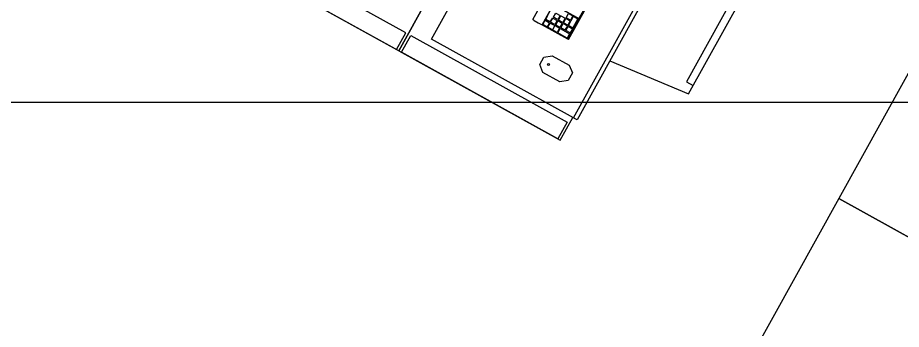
# Model space of a CAD drawing. Header units: metres. Extents: x 2.5 to 42.6, y 0.9 to 31.9.
# Drawn here: x 18.23 to 19.38, y 9.155 to 9.56 of the extents above; entities that cross this region are included whole.
import ezdxf

# ---------------------------------------------------------------- set-up
doc = ezdxf.new("R2010")
doc.units = ezdxf.units.M
for name, color, linetype in [('ARREDI', 9, 'Continuous'), ('PILASTRI_SETTI', 8, 'Continuous'), ('WAYFINDING_RIQUADRI', 7, 'Continuous')]:
    doc.layers.add(name, color=color, linetype=linetype)

msp = doc.modelspace()

# ---------------------------------------------------------------- linework, layer by layer
at = {"layer": 'ARREDI'}
for points in [[(18.7265, 9.5172), (19.1083, 10.2059), (18.7265, 9.5172), (18.9365, 9.4008), (18.9529, 9.4304)], [(18.769, 9.5324), (18.9435, 9.8473)], [(19.1329, 9.7423), (18.9584, 9.4274), (18.9538, 9.43), (18.769, 9.5324)], [(18.9538, 9.43), (19.1283, 9.7449)], [(18.9006, 9.558), (18.9842, 9.7088), (18.9851, 9.7083), (18.9851, 9.7083), (18.9852, 9.7082), (18.9853, 9.7081), (18.9855, 9.708), (18.9857, 9.7079), (18.986, 9.7078), (18.9925, 9.7042), (18.9946, 9.703), (18.9966, 9.7019), (19.0293, 9.6838), (19.0295, 9.6837), (19.0297, 9.6835), (19.0302, 9.6833), (19.0305, 9.6831), (19.0308, 9.683), (19.031, 9.6829), (19.031, 9.6828)], [(18.9006, 9.558), (18.9015, 9.5575), (18.9015, 9.5574), (18.9016, 9.5574), (18.9018, 9.5573), (18.902, 9.5572), (18.9022, 9.5571), (18.9024, 9.5569), (18.9027, 9.5568), (18.9078, 9.5539), (18.913, 9.5511), (18.9458, 9.5329), (18.9459, 9.5328), (18.9461, 9.5327), (18.9466, 9.5325), (18.9469, 9.5323), (18.9472, 9.5321), (18.9474, 9.532), (18.9474, 9.532), (19.031, 9.6828)], [(19.0297, 9.6836), (18.9461, 9.5327)], [(18.7265, 9.5172), (18.5166, 9.6335)], [(19.1676, 9.5772), (19.1588, 9.582), (19.1007, 9.477)], [(19.1034, 9.4613), (19.1737, 9.5881)], [(18.913, 9.5511), (18.9277, 9.5776), (18.9439, 9.5686), (18.9603, 9.5596)], [(18.9457, 9.5329), (18.9604, 9.5594), (18.9277, 9.5776), (18.913, 9.5511)], [(18.9139, 9.5515), (18.9169, 9.557)], [(18.9169, 9.557), (18.9225, 9.5539)], [(18.9175, 9.558), (18.9205, 9.5636)], [(18.9262, 9.5604), (18.9231, 9.5549), (18.9175, 9.558)], [(18.9603, 9.5596), (18.9603, 9.5595), (18.9604, 9.5594), (18.9458, 9.5329)], [(18.9528, 9.547), (18.9472, 9.5501), (18.9539, 9.5622), (18.9595, 9.5591)], [(18.9595, 9.5591), (18.9528, 9.547)], [(18.9225, 9.5539), (18.9195, 9.5484), (18.9139, 9.5515)], [(18.9293, 9.5502), (18.9262, 9.5446)], [(18.914, 9.489), (18.9097, 9.4993), (18.9151, 9.5091), (18.9261, 9.5109)], [(18.9261, 9.5109), (18.948, 9.4988), (18.9522, 9.4885), (18.9468, 9.4788), (18.9358, 9.4769)], [(19.001, 9.5042), (19.1034, 9.4613)], [(18.9358, 9.4769), (18.914, 9.489)], [(19.1007, 9.477), (19.1094, 9.4722)], [(18.9567, 9.4283), (18.9552, 9.4292)]]:
    msp.add_lwpolyline(points, dxfattribs=at)
for points in [[(18.7354, 9.5409), (18.532, 9.6536), (18.5199, 9.6317), (18.7233, 9.519)], [(18.9326, 9.5569), (18.9295, 9.5514), (18.9239, 9.5545), (18.927, 9.56)], [(18.9362, 9.5634), (18.9332, 9.5579), (18.9276, 9.561), (18.9306, 9.5665)], [(18.9391, 9.5532), (18.9361, 9.5477), (18.9305, 9.5508), (18.9335, 9.5564)], [(18.9428, 9.5598), (18.9397, 9.5543), (18.9341, 9.5574), (18.9372, 9.5629)], [(18.9493, 9.5562), (18.9463, 9.5506), (18.9406, 9.5538), (18.9437, 9.5593)], [(18.9529, 9.5627), (18.9499, 9.5572), (18.9443, 9.5603), (18.9473, 9.5658)], [(18.9355, 9.5467), (18.9325, 9.5412), (18.9262, 9.5446), (18.9203, 9.5479), (18.9234, 9.5534), (18.9293, 9.5502)], [(18.9486, 9.5394), (18.9455, 9.5339), (18.9334, 9.5407), (18.9364, 9.5462)], [(18.9457, 9.5496), (18.9426, 9.5441), (18.937, 9.5472), (18.9401, 9.5527)], [(18.9522, 9.546), (18.9492, 9.5405), (18.9436, 9.5436), (18.9466, 9.5491)], [(18.7419, 9.5372), (18.9453, 9.4245), (18.9332, 9.4026), (18.7298, 9.5154)], [(19.5855, 9.4364), (19.4133, 9.5318), (19.2988, 9.3252), (19.471, 9.2297)], [(19.471, 9.2297), (19.2988, 9.3252), (19.1843, 9.1185), (19.3565, 9.0231)]]:
    msp.add_lwpolyline(points, close=True, dxfattribs=at)
msp.add_circle((18.9211, 9.4994), 0.00124, dxfattribs=at)
at = {"layer": 'PILASTRI_SETTI'}
for points in [[(17.8168, 9.163), (18.8256, 10.983), (17.7445, 9.2031), (18.7532, 11.0231)], [(19.1615, 8.5414), (20.1178, 10.2668), (19.1064, 8.572), (20.0627, 10.2973)]]:
    msp.add_solid(points, dxfattribs=at)
at = {"layer": 'WAYFINDING_RIQUADRI'}
msp.add_lwpolyline([(16.4, 8.95), (20, 8.95), (20, 9.45), (16.4, 9.45)], close=True, dxfattribs=at)

doc.saveas('drawing.dxf')
